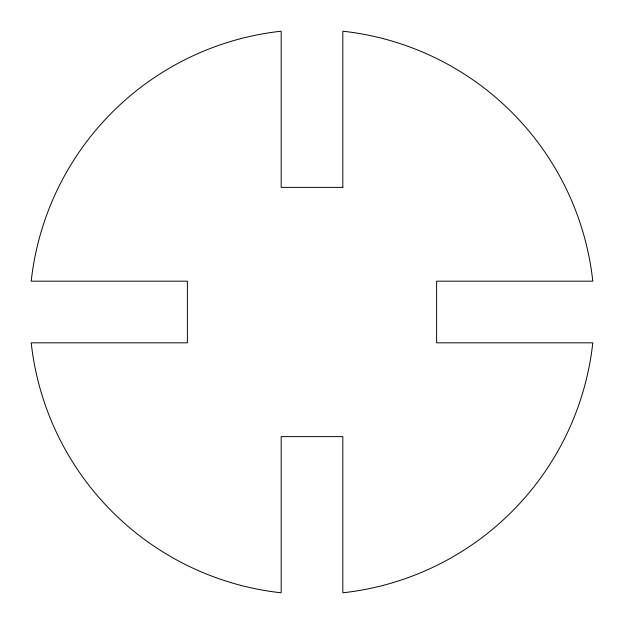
<?xml version="1.0" encoding="UTF-8"?>
<svg xmlns="http://www.w3.org/2000/svg" width="624" height="624" viewBox="0 0 624 624"><rect width="100%" height="100%" fill="white"/><g stroke="black" fill="none" stroke-linecap="round" stroke-linejoin="round"><path stroke-width="0.94" d="M342.818 187.372L281.182 187.372L281.182 31.2A282.485 282.485 0 0 0 31.2 281.182L187.372 281.182L187.372 342.818L31.2 342.818A282.485 282.485 0 0 0 281.182 592.8L281.182 436.628L342.818 436.628L342.818 592.8A282.485 282.485 0 0 0 592.8 342.818L436.628 342.818L436.628 281.182L592.8 281.182A282.485 282.485 0 0 0 342.818 31.2L342.818 187.372"/></g></svg>
